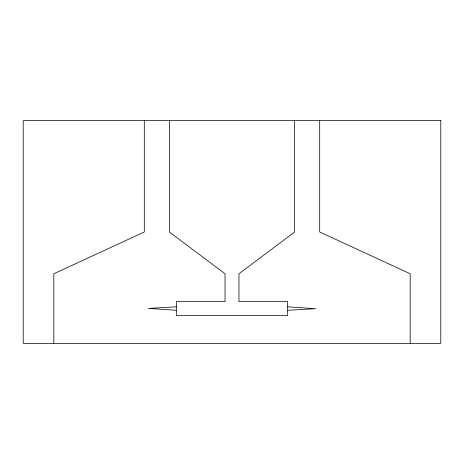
<?xml version="1.0" encoding="UTF-8"?>
<svg xmlns="http://www.w3.org/2000/svg" width="464" height="464" viewBox="0 0 464 464"><rect width="100%" height="100%" fill="white"/><g stroke="black" fill="none" stroke-linecap="round" stroke-linejoin="round"><path stroke-width="0.7" d="M176.32 306.82L148.48 308.421L176.32 310.3M287.68 310.3L315.52 308.699L287.68 306.82M410.176 343.36L410.176 273.76L319.696 232L319.696 120.64M294.64 120.64L294.64 232L238.96 273.76L238.96 301.6L287.68 301.6L287.68 315.52L176.32 315.52L176.32 301.6L225.04 301.6L225.04 273.76L169.36 232L169.36 120.64M144.304 120.64L144.304 232L53.824 273.76L53.824 343.36M440.8 120.64L23.2 120.64L23.2 343.36L440.8 343.36L440.8 120.64"/></g></svg>
